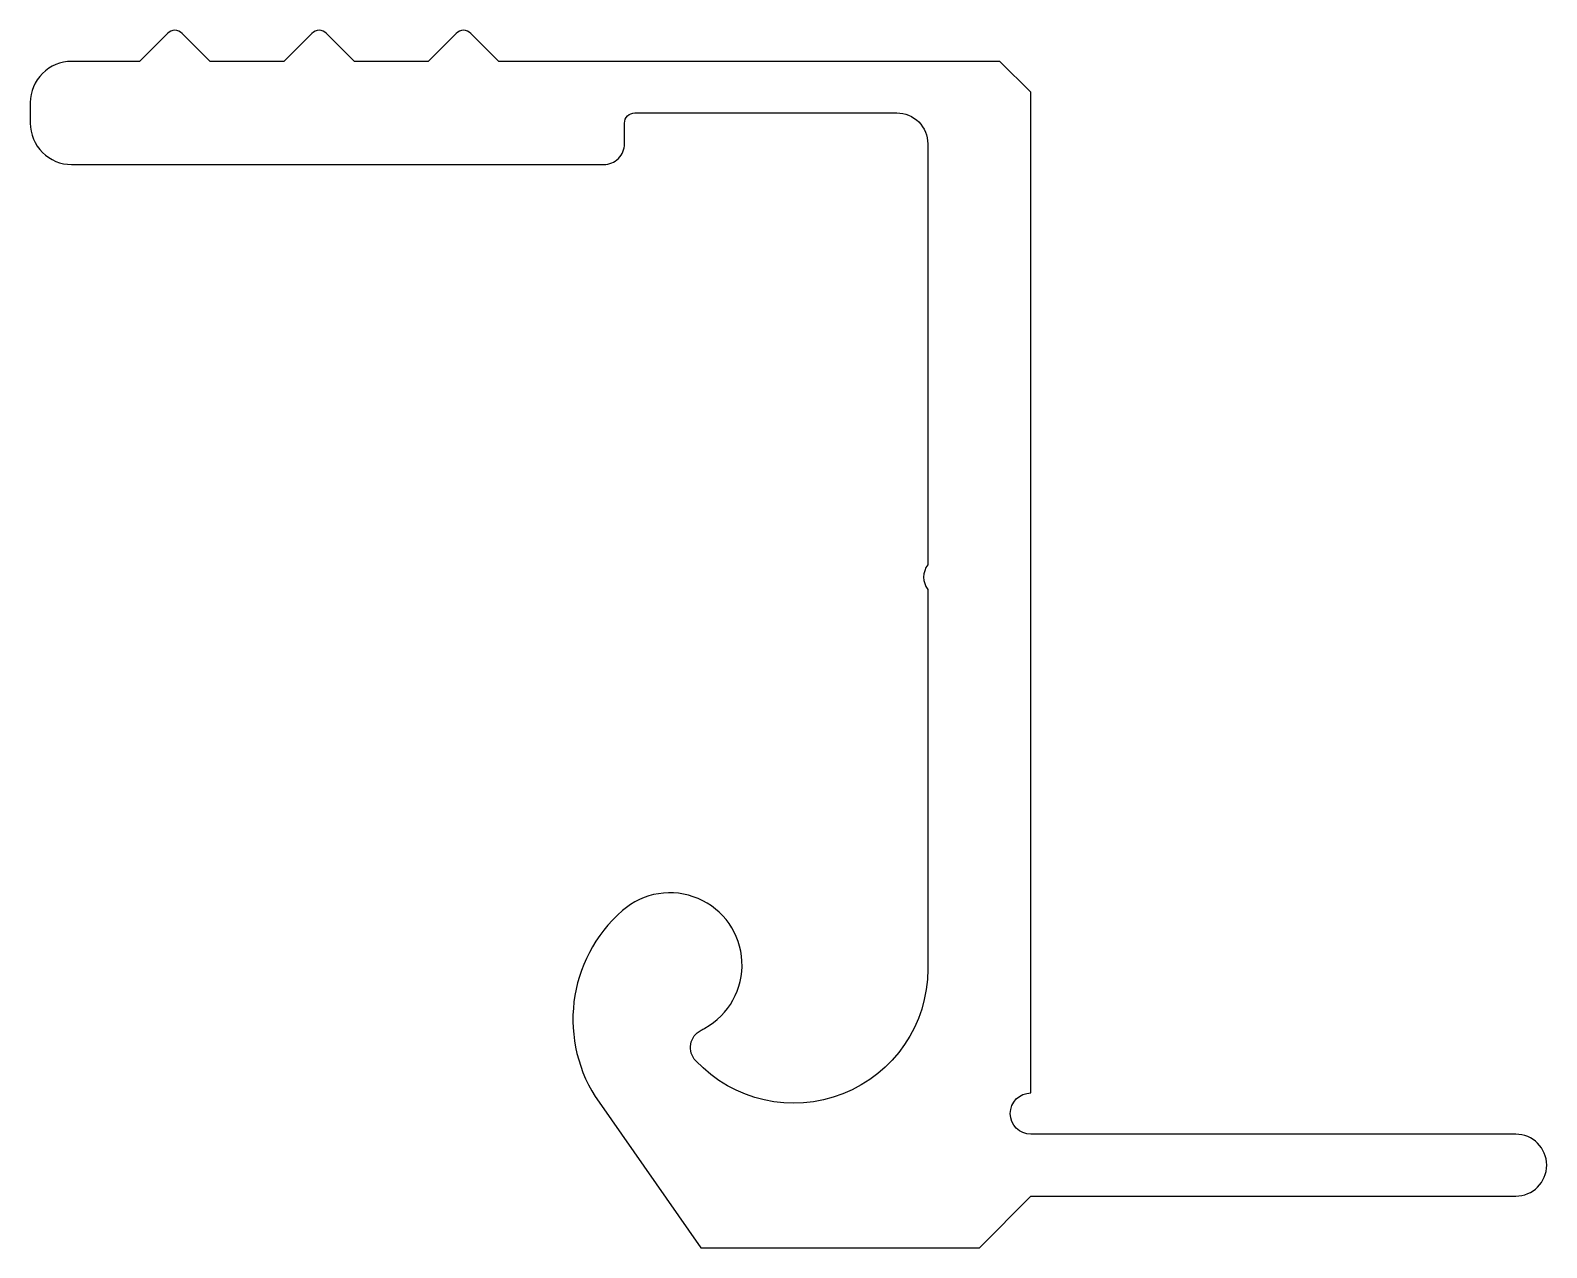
# Model space of a CAD drawing. Extents: x 684.9 to 758.4, y 587 to 646.
import ezdxf

# ---------------------------------------------------------------- set-up
doc = ezdxf.new("R2010")
doc.units = 0
doc.layers.get('0').update_dxf_attribs({"linetype": 'CONTINUOUS'})

msp = doc.modelspace()

# ---------------------------------------------------------------- linework, layer by layer
at = {"color": 7, "linetype": 'CONTINUOUS'}
msp.add_lwpolyline([(700.639, 644.453), (699.282, 645.81, 0.414214), (698.575, 645.81), (697.219, 644.453), (693.639, 644.453), (692.282, 645.81, 0.414214), (691.575, 645.81), (690.219, 644.453), (686.929, 644.453, 0.414214), (684.929, 642.453), (684.929, 641.453, 0.414214), (686.929, 639.453), (712.729, 639.453, 0.414214), (713.729, 640.453), (713.729, 641.453, -0.414214), (714.229, 641.953), (726.929, 641.953, -0.414214), (728.429, 640.453), (728.429, 620.053, 0.333333), (728.429, 618.853), (728.429, 600.453, -0.680217), (717.183, 596.012, -0.497869), (717.44, 597.493, 0.007355), (717.621, 597.59, 1.11218), (713.629, 603.291, 0.383462), (712.495, 594), (717.429, 586.953), (730.929, 586.953), (733.429, 589.453), (756.929, 589.453, 1), (756.929, 592.453), (733.429, 592.453, -1), (733.429, 594.453), (733.429, 642.953), (731.929, 644.453), (707.639, 644.453), (706.282, 645.81, 0.414214), (705.575, 645.81), (704.219, 644.453), (700.639, 644.453)], format="xyb", dxfattribs=at)

doc.saveas('drawing.dxf')
